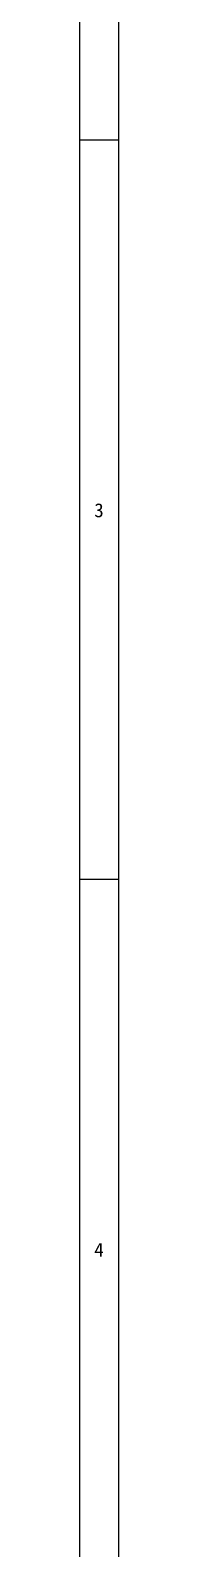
# Model space of a CAD drawing. Extents: x 5 to 836, y 5 to 589.
# Drawn here: x 831 to 836, y 210.4 to 406.8 of the extents above; entities that cross this region are included whole.
import ezdxf
from ezdxf.enums import TextEntityAlignment as Align

# ---------------------------------------------------------------- set-up
doc = ezdxf.new("R2010")
doc.units = 0
for name, color, linetype in [('FRAME', 7, 'CONTINUOUS'), ('TEXT', 7, 'CONTINUOUS'), ('THIN', 7, 'CONTINUOUS')]:
    doc.layers.add(name, color=color, linetype=linetype)

msp = doc.modelspace()

# ---------------------------------------------------------------- linework, layer by layer
at = {"layer": 'FRAME'}
msp.add_line((831, 584), (831, 10), dxfattribs=at)
at = {"layer": 'THIN'}
for p, q in [((836, 589), (836, 5)), ((831, 392.67), (836, 392.67)), ((831, 297), (836, 297))]:
    msp.add_line(p, q, dxfattribs=at)

# ---------------------------------------------------------------- texts
at = {"layer": 'TEXT'}
for s, p in [('3', (833.5, 343.83)), ('4', (833.5, 248.17))]:
    msp.add_text(s, height=1.8, dxfattribs=at).set_placement(p, align=Align.CENTER)

doc.saveas('drawing.dxf')
